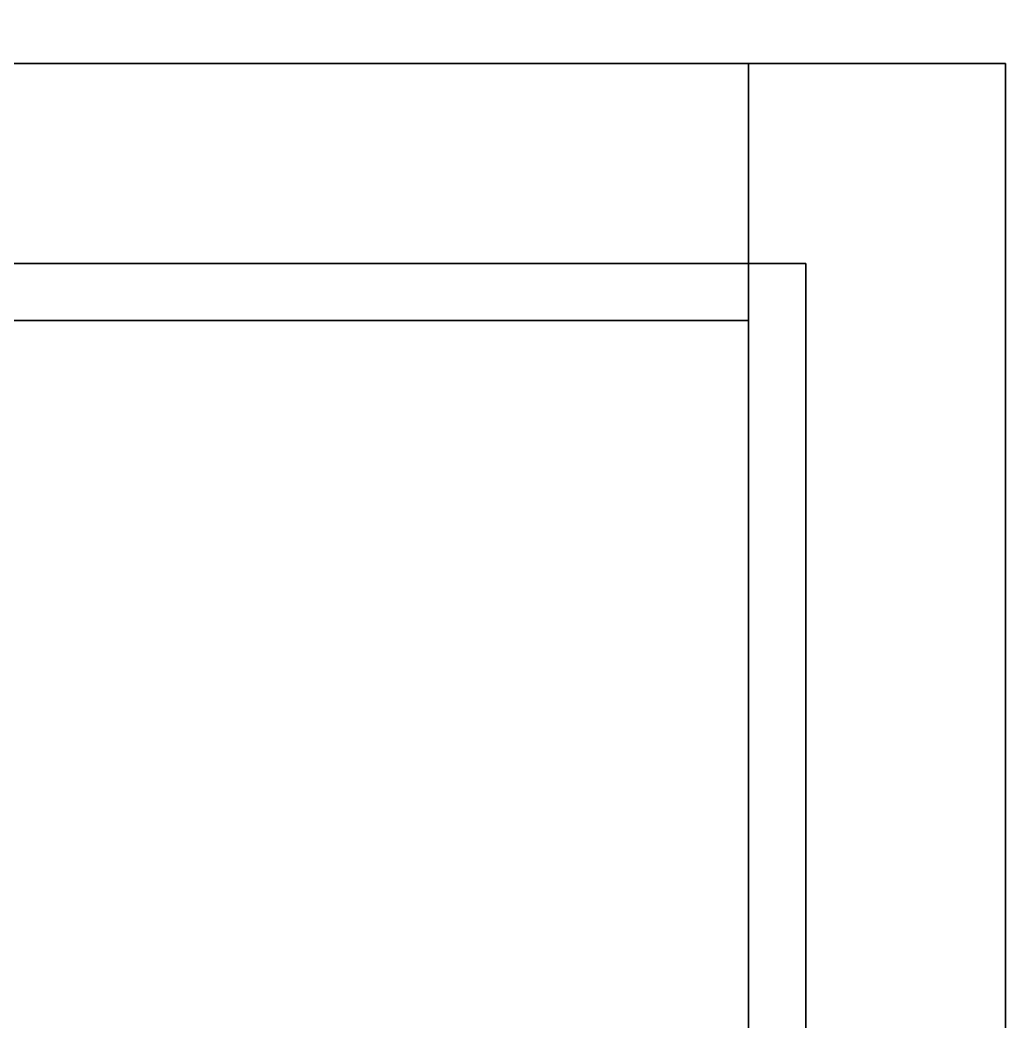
# Model space of a CAD drawing. Extents: x 0 to 7800, y -5130 to 1.
# Drawn here: x 6949.7 to 7018.7, y -286.2 to -215.9 of the extents above; entities that cross this region are included whole.
import ezdxf

# ---------------------------------------------------------------- set-up
doc = ezdxf.new("R2010")
doc.units = 0
for name, color, linetype in [('LAYER0', 7, 'CONTINUOUS'), ('LAYER2', 7, 'CONTINUOUS'), ('LAYER580', 7, 'CONTINUOUS'), ('LAYER581', 7, 'CONTINUOUS'), ('LAYER585', 7, 'CONTINUOUS'), ('LAYER610', 7, 'CONTINUOUS'), ('LAYER617', 7, 'CONTINUOUS'), ('LAYER621', 7, 'CONTINUOUS'), ('LAYER638', 7, 'CONTINUOUS'), ('LAYER645', 7, 'CONTINUOUS'), ('LAYER649', 7, 'CONTINUOUS'), ('LAYER907', 2, 'CONTINUOUS')]:
    doc.layers.add(name, color=color, linetype=linetype)

msp = doc.modelspace()

# ---------------------------------------------------------------- linework, layer by layer
at = {"layer": 'LAYER0'}
for points, invisible_edges in [([(7199.692, 0.998, -5), (5130.692, -289.002, -5), (5130.692, 0.998, -5), (7199.692, 0.998, -5)], 1), ([(7199.692, -1929.002, -5), (5130.692, -289.002, -5), (7199.692, 0.998, -5), (7199.692, -1929.002, -5)], 7), ([(5130.692, -289.002), (7199.692, -1929.002), (5130.692, 0.998), (5130.692, -289.002)], 3), ([(5130.692, 0.998), (7199.692, -1929.002), (7199.692, 0.998), (5130.692, 0.998)], 3)]:
    msp.add_3dface(points, dxfattribs=dict(at, invisible_edges=invisible_edges))
at = {"layer": 'LAYER580', "invisible_edges": 1}
for points in [[(7031.695, -149, 181), (6502.695, -719, 181), (6502.695, -149, 181), (7031.695, -149, 181)], [(6502.695, -719, 181), (7031.695, -149, 181), (7031.695, -719, 181), (6502.695, -719, 181)], [(7031.695, -719, 199), (6502.695, -149, 199), (6502.695, -719, 199), (7031.695, -719, 199)], [(6502.695, -149, 199), (7031.695, -719, 199), (7031.695, -149, 199), (6502.695, -149, 199)]]:
    msp.add_3dface(points, dxfattribs=at)
at = {"layer": 'LAYER581', "invisible_edges": 1}
for points in [[(6502.695, -149, 2379), (7031.695, -719, 2379), (7031.695, -149, 2379), (6502.695, -149, 2379)], [(7031.695, -719, 2379), (6502.695, -149, 2379), (6502.695, -719, 2379), (7031.695, -719, 2379)], [(6502.695, -719, 2361), (7031.695, -149, 2361), (7031.695, -719, 2361), (6502.695, -719, 2361)], [(7031.695, -149, 2361), (6502.695, -719, 2361), (6502.695, -149, 2361), (7031.695, -149, 2361)]]:
    msp.add_3dface(points, dxfattribs=at)
at = {"layer": 'LAYER585', "invisible_edges": 1}
for points in [[(6502.695, -173.6, 877), (7031.695, -719, 877), (7031.695, -173.6, 877), (6502.695, -173.6, 877)], [(7031.695, -719, 877), (6502.695, -173.6, 877), (6502.695, -719, 877), (7031.695, -719, 877)], [(6502.695, -719, 859), (7031.695, -173.6, 859), (7031.695, -719, 859), (6502.695, -719, 859)], [(7031.695, -173.6, 859), (6502.695, -719, 859), (6502.695, -173.6, 859), (7031.695, -173.6, 859)]]:
    msp.add_3dface(points, dxfattribs=at)
at = {"layer": 'LAYER610', "invisible_edges": 1}
for points in [[(7000.695, -219, 467.25), (6533.695, -219, 206), (6533.695, -219, 467.25), (7000.695, -219, 467.25)], [(6533.695, -219, 206), (7000.695, -219, 467.25), (7000.695, -219, 206), (6533.695, -219, 206)], [(7000.695, -237, 206), (6533.695, -219, 206), (7000.695, -219, 206), (7000.695, -237, 206)], [(6533.695, -219, 206), (7000.695, -237, 206), (6533.695, -237, 206), (6533.695, -219, 206)], [(6533.695, -237, 467.25), (7000.695, -219, 467.25), (6533.695, -219, 467.25), (6533.695, -237, 467.25)], [(7000.695, -219, 467.25), (6533.695, -237, 467.25), (7000.695, -237, 467.25), (7000.695, -219, 467.25)], [(7000.695, -219, 467.25), (7000.695, -237, 206), (7000.695, -219, 206), (7000.695, -219, 467.25)], [(7000.695, -237, 206), (7000.695, -219, 467.25), (7000.695, -237, 467.25), (7000.695, -237, 206)], [(7000.695, -237, 206), (6533.695, -237, 467.25), (6533.695, -237, 206), (7000.695, -237, 206)], [(6533.695, -237, 467.25), (7000.695, -237, 206), (7000.695, -237, 467.25), (6533.695, -237, 467.25)]]:
    msp.add_3dface(points, dxfattribs=at)
at = {"layer": 'LAYER617', "invisible_edges": 1}
for points in [[(7000.695, -719, 206), (7018.695, -219, 206), (7018.695, -719, 206), (7000.695, -719, 206)], [(7018.695, -219, 206), (7000.695, -719, 206), (7000.695, -219, 206), (7018.695, -219, 206)], [(7000.695, -219, 467.25), (7018.695, -219, 206), (7000.695, -219, 206), (7000.695, -219, 467.25)], [(7018.695, -219, 206), (7000.695, -219, 467.25), (7018.695, -219, 467.25), (7018.695, -219, 206)], [(7000.695, -219, 467.25), (7018.695, -719, 467.25), (7018.695, -219, 467.25), (7000.695, -219, 467.25)], [(7018.695, -719, 467.25), (7000.695, -219, 467.25), (7000.695, -719, 467.25), (7018.695, -719, 467.25)], [(7000.695, -719, 206), (7000.695, -219, 467.25), (7000.695, -219, 206), (7000.695, -719, 206)], [(7000.695, -219, 467.25), (7000.695, -719, 206), (7000.695, -719, 467.25), (7000.695, -219, 467.25)], [(7018.695, -719, 467.25), (7018.695, -219, 206), (7018.695, -219, 467.25), (7018.695, -719, 467.25)], [(7018.695, -219, 206), (7018.695, -719, 467.25), (7018.695, -719, 206), (7018.695, -219, 206)]]:
    msp.add_3dface(points, dxfattribs=at)
at = {"layer": 'LAYER621', "invisible_edges": 1}
for points in [[(7004.695, -233, 219.5), (6529.695, -705, 219.5), (6529.695, -233, 219.5), (7004.695, -233, 219.5)], [(6529.695, -705, 219.5), (7004.695, -233, 219.5), (7004.695, -705, 219.5), (6529.695, -705, 219.5)], [(6529.695, -233, 225.5), (7004.695, -233, 219.5), (6529.695, -233, 219.5), (6529.695, -233, 225.5)], [(7004.695, -233, 219.5), (6529.695, -233, 225.5), (7004.695, -233, 225.5), (7004.695, -233, 219.5)], [(7004.695, -705, 225.5), (6529.695, -233, 225.5), (6529.695, -705, 225.5), (7004.695, -705, 225.5)], [(6529.695, -233, 225.5), (7004.695, -705, 225.5), (7004.695, -233, 225.5), (6529.695, -233, 225.5)], [(7004.695, -233, 219.5), (7004.695, -705, 225.5), (7004.695, -705, 219.5), (7004.695, -233, 219.5)], [(7004.695, -705, 225.5), (7004.695, -233, 219.5), (7004.695, -233, 225.5), (7004.695, -705, 225.5)]]:
    msp.add_3dface(points, dxfattribs=at)
at = {"layer": 'LAYER638', "invisible_edges": 1}
for points in [[(7000.695, -219, 810.5), (6533.695, -219, 549.25), (6533.695, -219, 810.5), (7000.695, -219, 810.5)], [(6533.695, -219, 549.25), (7000.695, -219, 810.5), (7000.695, -219, 549.25), (6533.695, -219, 549.25)], [(7000.695, -237, 549.25), (6533.695, -219, 549.25), (7000.695, -219, 549.25), (7000.695, -237, 549.25)], [(6533.695, -219, 549.25), (7000.695, -237, 549.25), (6533.695, -237, 549.25), (6533.695, -219, 549.25)], [(6533.695, -237, 810.5), (7000.695, -219, 810.5), (6533.695, -219, 810.5), (6533.695, -237, 810.5)], [(7000.695, -219, 810.5), (6533.695, -237, 810.5), (7000.695, -237, 810.5), (7000.695, -219, 810.5)], [(7000.695, -219, 810.5), (7000.695, -237, 549.25), (7000.695, -219, 549.25), (7000.695, -219, 810.5)], [(7000.695, -237, 549.25), (7000.695, -219, 810.5), (7000.695, -237, 810.5), (7000.695, -237, 549.25)], [(7000.695, -237, 549.25), (6533.695, -237, 810.5), (6533.695, -237, 549.25), (7000.695, -237, 549.25)], [(6533.695, -237, 810.5), (7000.695, -237, 549.25), (7000.695, -237, 810.5), (6533.695, -237, 810.5)]]:
    msp.add_3dface(points, dxfattribs=at)
at = {"layer": 'LAYER645', "invisible_edges": 1}
for points in [[(7000.695, -719, 549.25), (7018.695, -219, 549.25), (7018.695, -719, 549.25), (7000.695, -719, 549.25)], [(7018.695, -219, 549.25), (7000.695, -719, 549.25), (7000.695, -219, 549.25), (7018.695, -219, 549.25)], [(7000.695, -219, 810.5), (7018.695, -219, 549.25), (7000.695, -219, 549.25), (7000.695, -219, 810.5)], [(7018.695, -219, 549.25), (7000.695, -219, 810.5), (7018.695, -219, 810.5), (7018.695, -219, 549.25)], [(7000.695, -219, 810.5), (7018.695, -719, 810.5), (7018.695, -219, 810.5), (7000.695, -219, 810.5)], [(7018.695, -719, 810.5), (7000.695, -219, 810.5), (7000.695, -719, 810.5), (7018.695, -719, 810.5)], [(7000.695, -719, 549.25), (7000.695, -219, 810.5), (7000.695, -219, 549.25), (7000.695, -719, 549.25)], [(7000.695, -219, 810.5), (7000.695, -719, 549.25), (7000.695, -719, 810.5), (7000.695, -219, 810.5)], [(7018.695, -719, 810.5), (7018.695, -219, 549.25), (7018.695, -219, 810.5), (7018.695, -719, 810.5)], [(7018.695, -219, 549.25), (7018.695, -719, 810.5), (7018.695, -719, 549.25), (7018.695, -219, 549.25)]]:
    msp.add_3dface(points, dxfattribs=at)
at = {"layer": 'LAYER649', "invisible_edges": 1}
for points in [[(7004.695, -233, 562.75), (6529.695, -705, 562.75), (6529.695, -233, 562.75), (7004.695, -233, 562.75)], [(6529.695, -705, 562.75), (7004.695, -233, 562.75), (7004.695, -705, 562.75), (6529.695, -705, 562.75)], [(6529.695, -233, 568.75), (7004.695, -233, 562.75), (6529.695, -233, 562.75), (6529.695, -233, 568.75)], [(7004.695, -233, 562.75), (6529.695, -233, 568.75), (7004.695, -233, 568.75), (7004.695, -233, 562.75)], [(7004.695, -705, 568.75), (6529.695, -233, 568.75), (6529.695, -705, 568.75), (7004.695, -705, 568.75)], [(6529.695, -233, 568.75), (7004.695, -705, 568.75), (7004.695, -233, 568.75), (6529.695, -233, 568.75)], [(7004.695, -233, 562.75), (7004.695, -705, 568.75), (7004.695, -705, 562.75), (7004.695, -233, 562.75)], [(7004.695, -705, 568.75), (7004.695, -233, 562.75), (7004.695, -233, 568.75), (7004.695, -705, 568.75)]]:
    msp.add_3dface(points, dxfattribs=at)
at = {"layer": 'LAYER907'}
for points, invisible_edges in [([(7049.695, -149, 2446), (5280.695, -439, 2446), (5280.695, -149, 2446), (7049.695, -149, 2446)], 1), ([(7049.695, -759, 2446), (5280.695, -439, 2446), (7049.695, -149, 2446), (7049.695, -759, 2446)], 3), ([(5280.695, -439, 2657), (7049.695, -759, 2657), (5280.695, -149, 2657), (5280.695, -439, 2657)], 3), ([(5280.695, -149, 2657), (7049.695, -759, 2657), (7049.695, -149, 2657), (5280.695, -149, 2657)], 1)]:
    msp.add_3dface(points, dxfattribs=dict(at, invisible_edges=invisible_edges))

# ---------------------------------------------------------------- meshes
at = {"layer": 'LAYER2'}
mesh = msp.add_polymesh((14, 2), dxfattribs=at)
for k, corner in enumerate([(1175.695, -1705, 2657), (-0.0002, -1705, 2657), (1175.695, -204, 2657), (1175.695, -1705, 2657), (3880.695, -204, 2657), (1175.695, -204, 2657), (3880.695, -439, 2657), (3880.695, -204, 2657), (5280.695, -439, 2657), (3880.695, -439, 2657), (5280.695, -149, 2657), (5280.695, -439, 2657), (7049.695, -149, 2657), (5280.695, -149, 2657), (7049.695, -289, 2657), (7049.695, -149, 2657), (7649.695, -289, 2657), (7049.695, -289, 2657), (7649.695, -1684, 2657), (7649.695, -289, 2657), (7049.695, -1684, 2657), (7649.695, -1684, 2657), (7049.695, -1779, 2657), (7049.695, -1684, 2657), (3151.695, -1779, 2657), (7049.695, -1779, 2657), (3151.695, -1929, 2657), (7199.695, -1929, 2657)]):
    mesh.set_mesh_vertex(divmod(k, 2), corner)

doc.saveas('drawing.dxf')
